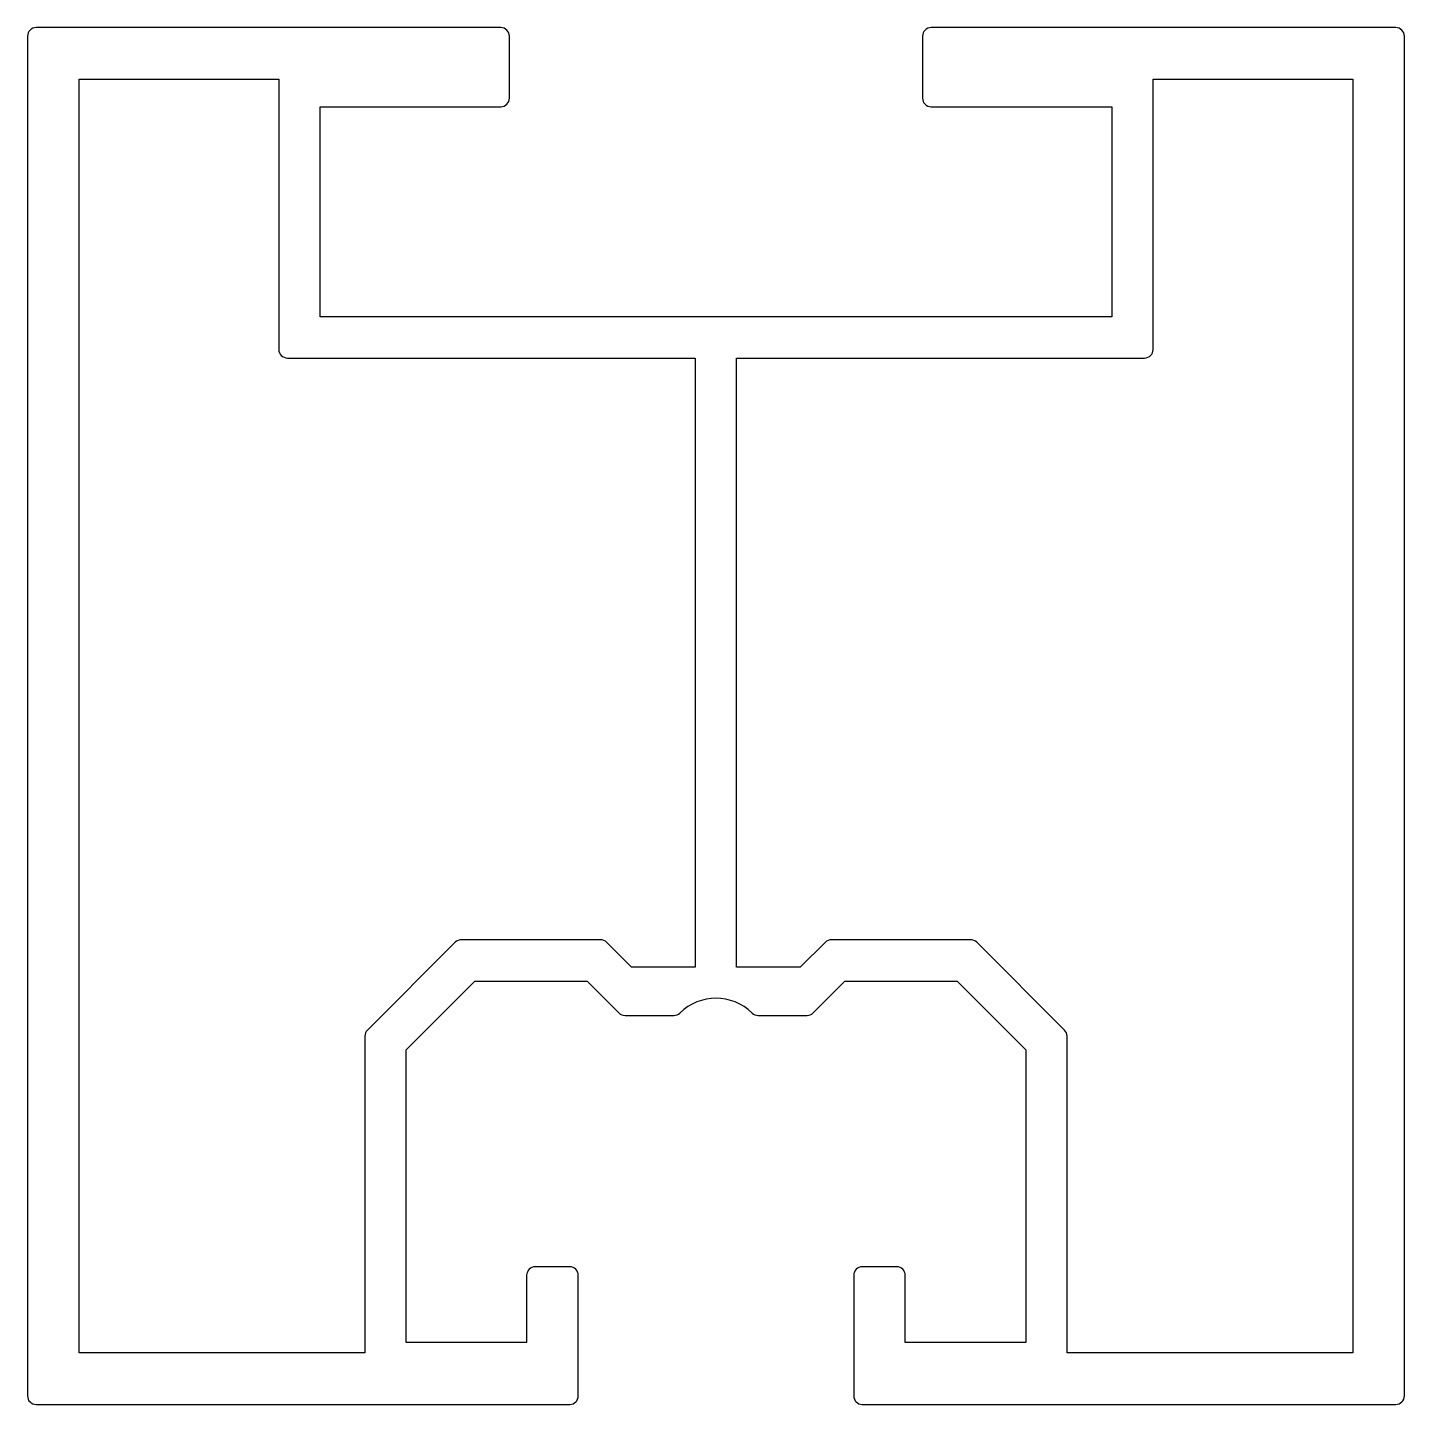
# Model space of a CAD drawing. Extents: x 764.3 to 804.3, y 375.9 to 415.9.
import ezdxf

# ---------------------------------------------------------------- set-up
doc = ezdxf.new("R2010")
doc.units = 0
doc.layers.get('0').update_dxf_attribs({"linetype": 'CONTINUOUS'})

msp = doc.modelspace()

# ---------------------------------------------------------------- linework, layer by layer
for p, q in [((764.338, 415.629), (764.338, 376.129)), ((778.088, 415.879), (764.588, 415.879)), ((778.338, 413.829), (778.338, 415.629)), ((790.338, 415.629), (790.338, 413.829)), ((804.088, 415.879), (790.588, 415.879)), ((804.338, 376.129), (804.338, 415.629)), ((765.838, 377.379), (765.838, 414.379)), ((765.838, 414.379), (771.638, 414.379)), ((771.638, 414.379), (771.638, 406.529)), ((797.038, 406.529), (797.038, 414.379)), ((797.038, 414.379), (802.838, 414.379)), ((802.838, 414.379), (802.838, 377.379)), ((772.838, 407.479), (772.838, 413.579)), ((772.838, 413.579), (778.088, 413.579)), ((790.588, 413.579), (795.838, 413.579)), ((795.838, 413.579), (795.838, 407.479)), ((784.338, 407.479), (772.838, 407.479)), ((795.838, 407.479), (784.338, 407.479)), ((771.888, 406.279), (783.738, 406.279)), ((783.738, 406.279), (783.738, 388.579)), ((784.938, 388.579), (784.938, 406.279)), ((784.938, 406.279), (796.788, 406.279)), ((776.765, 389.306), (774.212, 386.752)), ((780.985, 389.379), (776.942, 389.379)), ((781.888, 388.579), (781.162, 389.306)), ((787.515, 389.306), (786.788, 388.579)), ((791.735, 389.379), (787.692, 389.379)), ((794.465, 386.752), (791.912, 389.306)), ((783.738, 388.579), (781.888, 388.579)), ((786.788, 388.579), (784.938, 388.579)), ((775.338, 386.182), (777.335, 388.179)), ((777.335, 388.179), (780.591, 388.179)), ((780.591, 388.179), (781.518, 387.252)), ((787.159, 387.252), (788.085, 388.179)), ((788.085, 388.179), (791.341, 388.179)), ((791.341, 388.179), (793.338, 386.182)), ((781.695, 387.179), (783.114, 387.179)), ((785.563, 387.179), (786.982, 387.179)), ((774.138, 386.576), (774.138, 377.379)), ((794.538, 377.379), (794.538, 386.576)), ((775.338, 377.679), (775.338, 386.182)), ((793.338, 386.182), (793.338, 377.679)), ((778.838, 379.629), (778.838, 377.679)), ((780.088, 379.879), (779.088, 379.879)), ((780.338, 376.129), (780.338, 379.629)), ((788.338, 379.629), (788.338, 376.129)), ((789.588, 379.879), (788.588, 379.879)), ((789.838, 377.679), (789.838, 379.629)), ((778.838, 377.679), (775.338, 377.679)), ((793.338, 377.679), (789.838, 377.679)), ((774.138, 377.379), (765.838, 377.379)), ((802.838, 377.379), (794.538, 377.379)), ((764.588, 375.879), (780.088, 375.879)), ((788.588, 375.879), (804.088, 375.879))]:
    msp.add_line(p, q)
for centre, radius, start, end in [((764.588, 415.629), 0.25, 90, 180), ((778.088, 415.629), 0.25, 0, 90), ((790.588, 415.629), 0.25, 90, 180), ((804.088, 415.629), 0.25, 0, 90), ((778.088, 413.829), 0.25, 270, 0), ((790.588, 413.829), 0.25, 180, 270), ((771.888, 406.529), 0.25, 180, 270), ((796.788, 406.529), 0.25, 270, 0), ((776.942, 389.129), 0.25, 90, 135), ((780.985, 389.129), 0.25, 45, 90), ((787.692, 389.129), 0.25, 90, 135), ((791.735, 389.129), 0.25, 45, 90), ((784.338, 386.179), 1.5, 45.5847, 134.4153), ((781.695, 387.429), 0.25, 225, 270), ((783.114, 387.429), 0.25, 270, 314.4153), ((785.563, 387.429), 0.25, 225.5847, 270), ((786.982, 387.429), 0.25, 270, 315), ((774.388, 386.576), 0.25, 135, 180), ((794.288, 386.576), 0.25, 0, 45), ((779.088, 379.629), 0.25, 90, 180), ((780.088, 379.629), 0.25, 0, 90), ((788.588, 379.629), 0.25, 90, 180), ((789.588, 379.629), 0.25, 0, 90), ((764.588, 376.129), 0.25, 180, 270), ((780.088, 376.129), 0.25, 270, 0), ((788.588, 376.129), 0.25, 180, 270), ((804.088, 376.129), 0.25, 270, 0)]:
    msp.add_arc(centre, radius, start, end)

doc.saveas('drawing.dxf')
